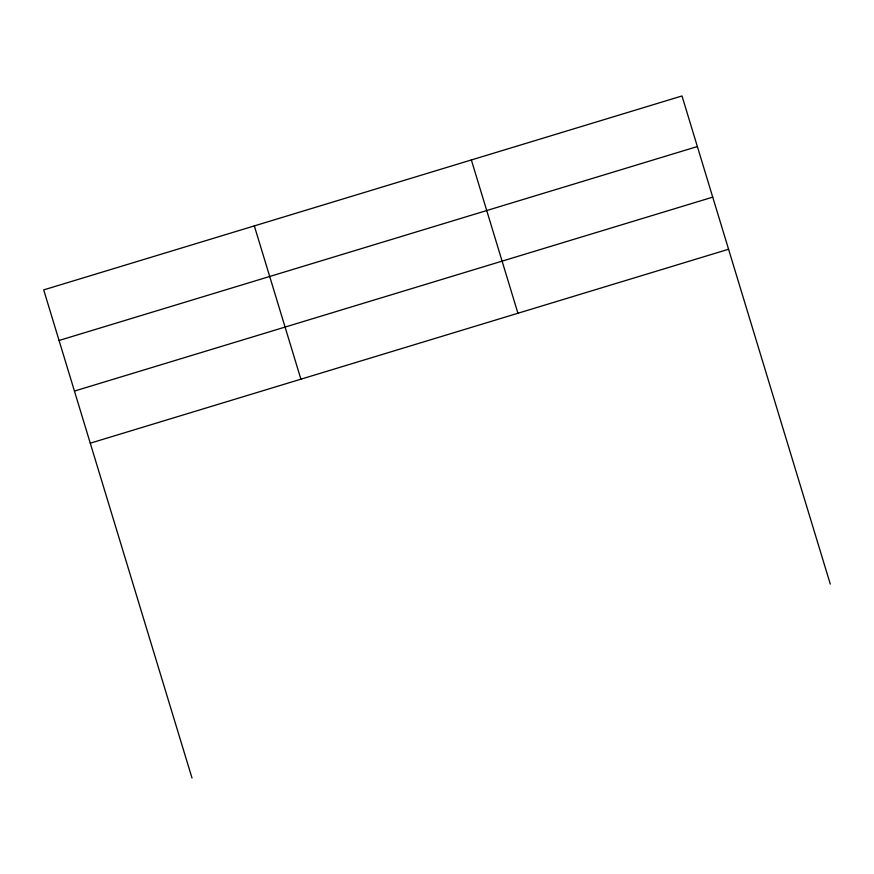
<?xml version="1.0" encoding="UTF-8"?>
<svg xmlns="http://www.w3.org/2000/svg" width="874" height="874" viewBox="0 0 874 874"><rect width="100%" height="100%" fill="white"/><g stroke="black" fill="none" stroke-linecap="round" stroke-linejoin="round"><path stroke-width="1.31" d="M59.071 340.478L697.365 146.548M74.443 391.071L712.736 197.142M90.273 443.184L728.566 249.254M830.3 584.105L681.993 95.965L43.7 289.895L192.007 778.035M471.359 159.964L517.932 313.253M254.334 225.896L300.907 379.185"/></g></svg>
